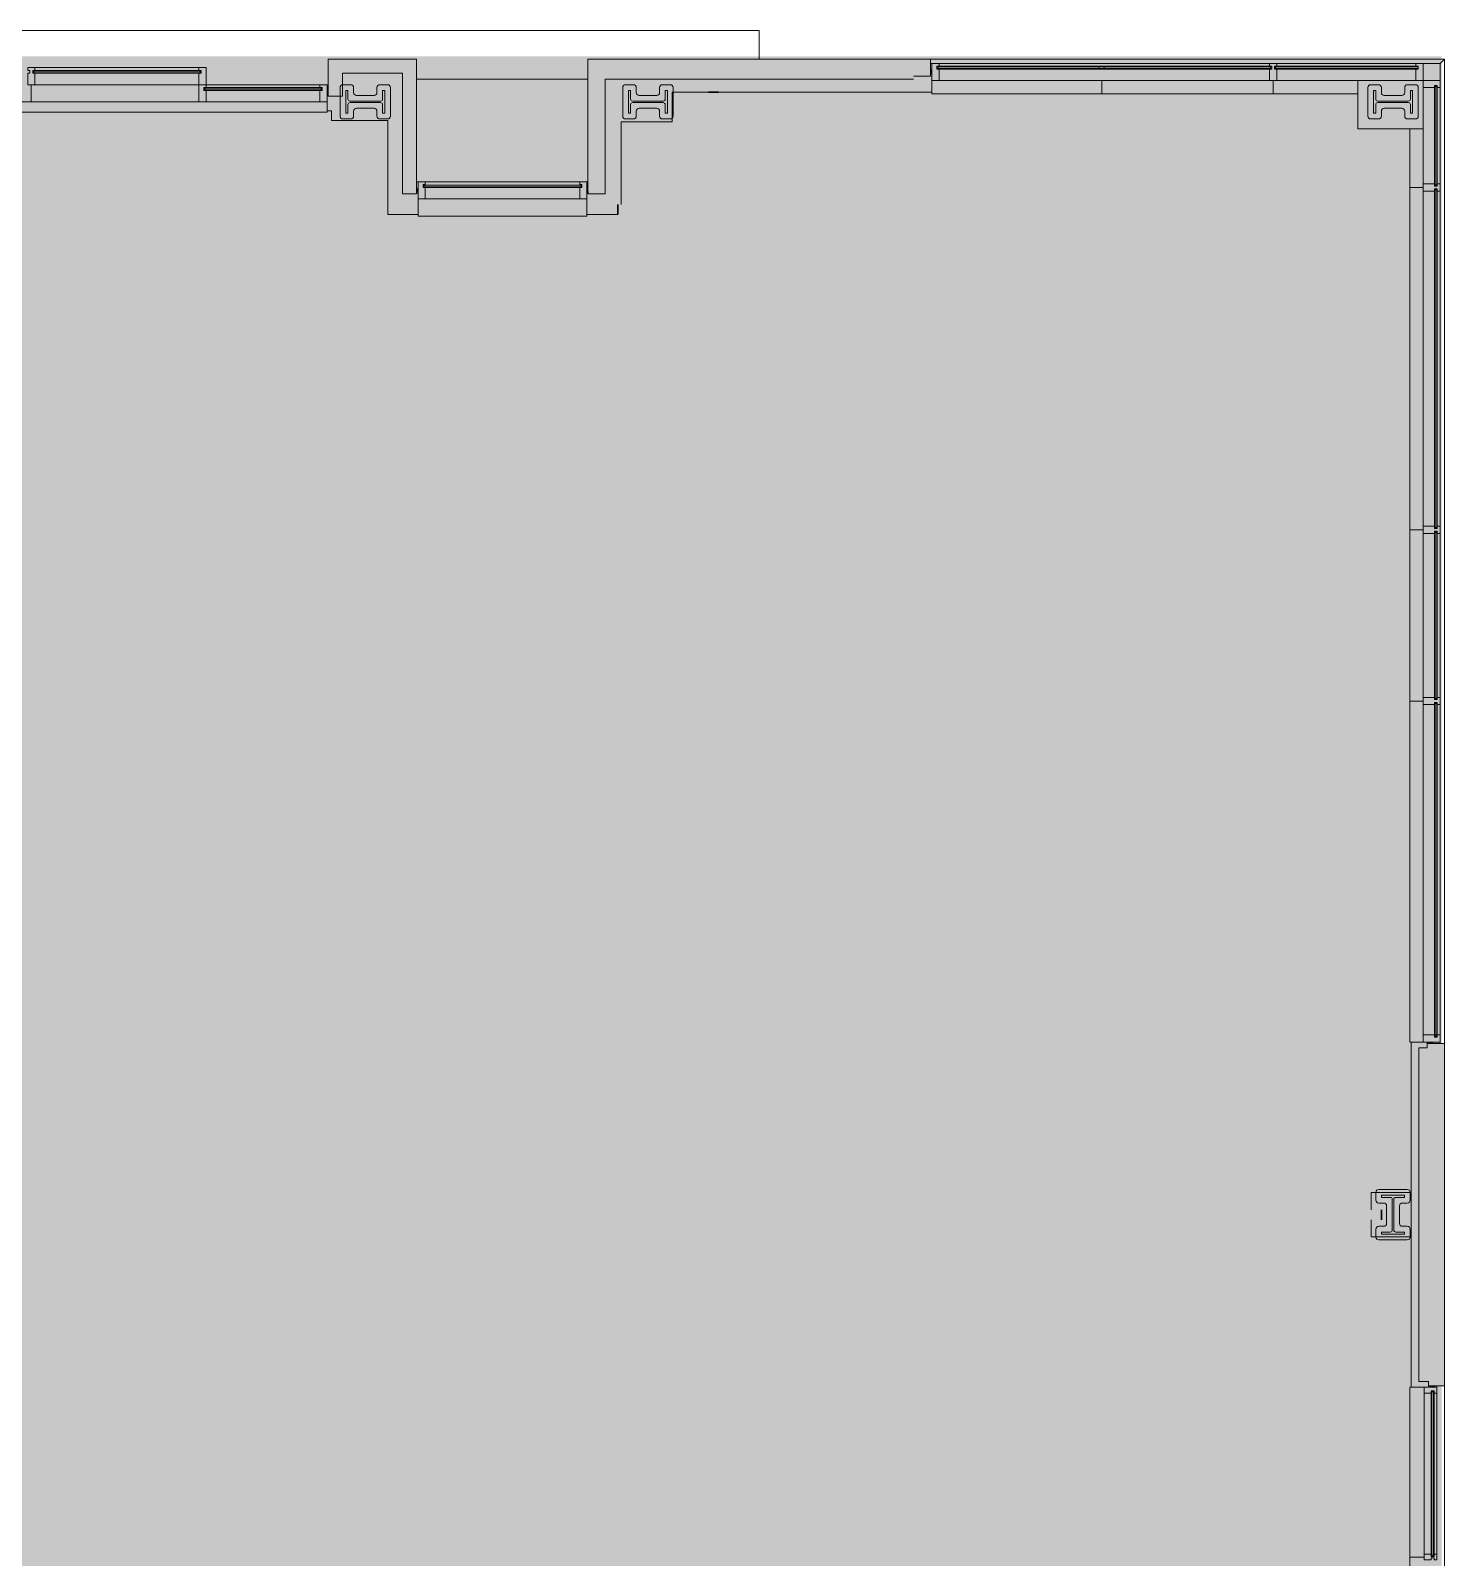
# Model space of a CAD drawing. Header units: inches. Extents: x 1 to 4637, y -664 to 702.
# Drawn here: x 3328 to 3823, y 167 to 702 of the extents above; entities that cross this region are included whole.
import ezdxf

# ---------------------------------------------------------------- set-up
doc = ezdxf.new("R2010")
doc.units = ezdxf.units.IN
doc.header["$MEASUREMENT"] = 0
for name, color, linetype, lineweight in [('A-DETL-GENF', 92, 'Continuous', 9), ('A-WALL', 113, 'Continuous', 50), ('B-BASE', 7, 'Continuous', 9), ('NABCA_dwg', 8, 'Continuous', 9), ('NB-ROD-SEAL', 7, 'Continuous', 9), ('NB-WIND-EXT', 7, 'Continuous', 9), ('NB-WIND-MULL', 7, 'Continuous', 9), ('NB-WIND-SILL', 7, 'Continuous', 9)]:
    doc.layers.add(name, color=color, linetype=linetype, lineweight=lineweight)

# ---------------------------------------------------------------- blocks, each defined once
blk = doc.blocks.new('NABCA_dwg_MA-2900-8th-120718_dwg-2391440-New Construction - Test Fit Plan-2421454-New Construction - Tel_Data_Elec Plan')
at = {"layer": 'B-BASE'}
for points in [[(-5937.71, -2602.6), (-5937.71, -2591.1), (-5938.21, -2591.1), (-5938.21, -2548.1), (-5969.21, -2548.1), (-5969.21, -2557.1), (-5969.59, -2557.1), (-5969.59, -2566.23), (-5968.04, -2566.23), (-5968.04, -2569.6), (-5948.34, -2569.6), (-5948.34, -2602.6), (-5938.21, -2602.6)], [(-5878.59, -2602.6), (-5867.71, -2602.6), (-5867.71, -2599.1), (-5866.59, -2599.1), (-5866.59, -2570.15), (-5848.67, -2570.15), (-5848.67, -2559.73), (-5757.71, -2559.73), (-5757.71, -2549.6), (-5758.21, -2549.6), (-5758.21, -2548.1), (-5878.21, -2548.1), (-5878.21, -2591.1), (-5878.59, -2591.1), (-5878.59, -2599.1)], [(-5589.84, -2572.6), (-5585.71, -2572.6), (-5585.71, -2555.6), (-5608.59, -2555.6), (-5608.59, -2572.6), (-5593.61, -2572.6)], [(-5580.84, -3013.6), (-5580.84, -3013.1), (-5578.21, -3013.1), (-5578.21, -2893.1), (-5579.71, -2893.1), (-5579.71, -2892.6), (-5589.84, -2892.6), (-5589.84, -2945.35), (-5603.84, -2945.35), (-5603.84, -2951.35), (-5600.21, -2951.35), (-5600.21, -2954.85), (-5603.84, -2954.85), (-5603.84, -2960.85), (-5589.84, -2960.85), (-5589.84, -3013.6)]]:
    blk.add_hatch(color=256, dxfattribs=at).paths.add_polyline_path(points, flags=0)
at = {"layer": 'A-WALL', "color": 10, "lineweight": 30}
for p, q in [((-5832.46, -2559.73), (-5835.96, -2559.73)), ((-5867.71, -2599.1), (-5867.71, -2602.6)), ((-5600.21, -2954.85), (-5600.21, -2951.35))]:
    blk.add_line(p, q, dxfattribs=at)
at = {"layer": 'B-BASE'}
for p, q in [((-5755.59, -2551.4), (-5755.59, -2550.8)), ((-5699.09, -2551.4), (-5699.09, -2550.8)), ((-5697.34, -2551.4), (-5697.34, -2550.8)), ((-5639.09, -2551.4), (-5639.09, -2550.8)), ((-5637.34, -2551.4), (-5637.34, -2550.8)), ((-5964.04, -2557.1), (-5961.29, -2557.1)), ((-5951.13, -2557.1), (-5948.38, -2557.1)), ((-5938.21, -2555.1), (-5878.21, -2555.1)), ((-5865.04, -2557.1), (-5862.29, -2557.1)), ((-5852.13, -2557.1), (-5849.38, -2557.1)), ((-5698.21, -2555.6), (-5698.21, -2560.23)), ((-5638.21, -2555.6), (-5638.21, -2560.23)), ((-5604.04, -2557.1), (-5601.29, -2557.1)), ((-5591.13, -2557.1), (-5588.38, -2557.1)), ((-5581.51, -2557.73), (-5580.91, -2557.73)), ((-5579.71, -2555.6), (-5579.71, -2591.85)), ((-5961.54, -2562.85), (-5950.88, -2562.85)), ((-5959.29, -2560.85), (-5953.13, -2560.85)), ((-5952.13, -2558.6), (-5952.13, -2558.1)), ((-5952.13, -2559.85), (-5952.13, -2558.64)), ((-5947.38, -2558.1), (-5947.38, -2568.1)), ((-5866.04, -2568.1), (-5866.04, -2558.1)), ((-5862.54, -2562.85), (-5851.88, -2562.85)), ((-5861.29, -2558.1), (-5861.29, -2559.85)), ((-5860.29, -2560.85), (-5854.13, -2560.85)), ((-5853.13, -2559.85), (-5853.13, -2558.1)), ((-5605.04, -2568.1), (-5605.04, -2558.1)), ((-5601.54, -2562.85), (-5590.88, -2562.85)), ((-5600.29, -2558.1), (-5600.29, -2559.85)), ((-5599.29, -2560.85), (-5593.13, -2560.85)), ((-5592.13, -2559.85), (-5592.13, -2558.1)), ((-5587.38, -2558.1), (-5587.38, -2568.1)), ((-5950.88, -2563.35), (-5961.54, -2563.35)), ((-5960.29, -2566.35), (-5960.29, -2568.1)), ((-5953.13, -2565.35), (-5959.29, -2565.35)), ((-5952.13, -2568.1), (-5952.13, -2566.35)), ((-5851.88, -2563.35), (-5862.54, -2563.35)), ((-5861.29, -2566.35), (-5861.29, -2568.1)), ((-5854.13, -2565.35), (-5860.29, -2565.35)), ((-5853.13, -2568.1), (-5853.13, -2566.35)), ((-5590.88, -2563.35), (-5601.54, -2563.35)), ((-5600.29, -2566.35), (-5600.29, -2568.1)), ((-5593.13, -2565.35), (-5599.29, -2565.35)), ((-5592.13, -2568.1), (-5592.13, -2566.35)), ((-5961.29, -2569.1), (-5964.04, -2569.1)), ((-5948.38, -2569.1), (-5951.13, -2569.1)), ((-5862.29, -2569.1), (-5865.04, -2569.1)), ((-5849.38, -2569.1), (-5852.13, -2569.1)), ((-5601.29, -2569.1), (-5604.04, -2569.1)), ((-5588.38, -2569.1), (-5591.13, -2569.1)), ((-5590.34, -2572.6), (-5590.34, -2892.56)), ((-5935.59, -2592.3), (-5935.59, -2592.9)), ((-5935.21, -2591.1), (-5881.09, -2591.1)), ((-5880.71, -2592.9), (-5880.71, -2592.3)), ((-5585.71, -2593.1), (-5590.34, -2593.1)), ((-5585.71, -2594.35), (-5585.71, -2771.85)), ((-5581.51, -2592.23), (-5580.91, -2592.23)), ((-5581.51, -2593.98), (-5580.91, -2593.98)), ((-5579.71, -2594.35), (-5579.71, -2771.85)), ((-5581.51, -2712.23), (-5580.91, -2712.23)), ((-5585.71, -2713.1), (-5590.34, -2713.1)), ((-5581.51, -2713.98), (-5580.91, -2713.98)), ((-5585.71, -2773.1), (-5590.34, -2773.1)), ((-5581.51, -2772.23), (-5580.91, -2772.23)), ((-5581.51, -2773.98), (-5580.91, -2773.98)), ((-5602.21, -2948.02), (-5602.21, -2945.27)), ((-5601.21, -2944.27), (-5591.21, -2944.27)), ((-5590.21, -2945.27), (-5590.21, -2948.02)), ((-5599.46, -2949.02), (-5601.21, -2949.02)), ((-5598.46, -2956.18), (-5598.46, -2950.02)), ((-5593.96, -2950.02), (-5593.96, -2956.18)), ((-5591.21, -2949.02), (-5592.96, -2949.02)), ((-5602.21, -2960.93), (-5602.21, -2958.18)), ((-5601.21, -2957.18), (-5599.46, -2957.18)), ((-5592.96, -2957.18), (-5591.21, -2957.18)), ((-5590.21, -2958.18), (-5590.21, -2960.93)), ((-5591.21, -2961.93), (-5601.21, -2961.93)), ((-5590.34, -3013.6), (-5589.84, -3013.6)), ((-5582.64, -3014.85), (-5582.64, -3072.85)), ((-5582.04, -3014.85), (-5582.04, -3072.85)), ((-5585.34, -3073.1), (-5590.34, -3073.1)), ((-5585.71, -3073.1), (-5589.84, -3073.1)), ((-5582.04, -3072.48), (-5582.64, -3072.48))]:
    blk.add_line(p, q, dxfattribs=at)
at = {"layer": 'B-BASE', "flags": 128}
for points in [[(-5935.21, -3896.6), (-5935.21, -3904.1), (-8374.21, -3904.1), (-8374.21, -2881.08), (-8378.21, -2881.08), (-8378.21, -2538.1), (-5818.21, -2538.1), (-5818.21, -2548.1)], [(-5969.59, -2561.6), (-5969.59, -2566.23), (-5968.04, -2566.23), (-5968.04, -2569.6), (-5948.38, -2569.6), (-5968.04, -2569.6), (-5968.04, -2566.23), (-5969.59, -2566.23), (-5969.59, -2558.6), (-5969.59, -2557.1), (-5969.21, -2557.1), (-5969.21, -2548.1), (-5938.21, -2548.1), (-5938.21, -2591.1), (-5937.71, -2591.1), (-5937.71, -2593.6), (-5937.71, -2602.6), (-5948.34, -2602.6), (-5948.34, -2593.6), (-5948.34, -2569.6), (-5948.38, -2569.6), (-5948.34, -2569.6), (-5948.34, -2593.6), (-5948.34, -2602.6), (-5937.71, -2602.6), (-5937.71, -2594.6)], [(-5878.59, -2594.6), (-5878.59, -2602.6), (-5867.71, -2602.6), (-5878.59, -2602.6), (-5878.59, -2593.6), (-5878.59, -2591.1), (-5878.21, -2591.1), (-5878.21, -2548.1), (-5758.21, -2548.1), (-5578.21, -2548.1), (-5579.71, -2549.6)], [(-5764.21, -2554.1), (-5758.21, -2554.1), (-5758.21, -2548.1), (-5878.21, -2548.1), (-5878.21, -2593.6), (-5878.21, -2595.35), (-5872.21, -2595.35), (-5872.21, -2593.6), (-5872.21, -2555.1), (-5764.21, -2555.1)], [(-5755.21, -2549.6), (-5757.71, -2549.6), (-5757.71, -2551.88), (-5757.71, -2559.73), (-5832.46, -2559.73), (-5757.71, -2559.73), (-5757.71, -2555.6)], [(-5758.21, -2548.1), (-5758.21, -2549.6), (-5757.71, -2549.6), (-5757.71, -2551.88), (-5757.71, -2555.6), (-5755.21, -2555.6), (-5755.21, -2551.88), (-5755.21, -2551.6), (-5755.96, -2551.6), (-5755.96, -2550.6), (-5755.21, -2550.6), (-5755.21, -2549.6), (-5699.46, -2549.6), (-5639.46, -2549.6)], [(-5636.96, -2555.6), (-5636.96, -2551.88), (-5636.96, -2551.6), (-5637.71, -2551.6), (-5637.71, -2550.6), (-5636.96, -2550.6), (-5636.96, -2549.6), (-5639.46, -2549.6), (-5639.46, -2550.6), (-5638.71, -2550.6), (-5638.71, -2551.6), (-5639.46, -2551.6), (-5639.46, -2551.88), (-5639.46, -2555.6), (-5698.21, -2555.6), (-5755.21, -2555.6)], [(-5585.71, -2549.6), (-5585.71, -2551.88), (-5585.71, -2555.6), (-5581.71, -2555.6), (-5579.71, -2555.6), (-5579.71, -2549.6), (-5585.71, -2549.6), (-5636.96, -2549.6)], [(-5578.21, -2548.1), (-5578.21, -2593.1), (-5578.21, -2893.1), (-5578.21, -2947.92), (-5578.21, -3013.1), (-5583.84, -3013.1), (-5578.21, -3013.1)], [(-5639.46, -2555.6), (-5636.96, -2555.6), (-5585.71, -2555.6), (-5585.71, -2591.85)], [(-5965.04, -2568.1), (-5965.04, -2558.6), (-5965.04, -2558.1)], [(-5962.29, -2564.1), (-5962.29, -2567.1), (-5963.04, -2567.1), (-5963.04, -2559.1), (-5962.29, -2559.1), (-5962.29, -2562.1)], [(-5960.29, -2558.1), (-5960.29, -2558.6), (-5960.29, -2559.85)], [(-5950.13, -2562.1), (-5950.13, -2559.1), (-5949.38, -2559.1), (-5949.38, -2567.1), (-5950.13, -2567.1), (-5950.13, -2564.1)], [(-5863.29, -2564.1), (-5863.29, -2567.1), (-5864.04, -2567.1), (-5864.04, -2559.1), (-5863.29, -2559.1), (-5863.29, -2562.1)], [(-5851.13, -2562.1), (-5851.13, -2559.1), (-5850.38, -2559.1), (-5850.38, -2567.1), (-5851.13, -2567.1), (-5851.13, -2564.1)], [(-5848.38, -2558.1), (-5848.38, -2559.73), (-5848.38, -2568.1)], [(-5757.71, -2559.73), (-5757.71, -2560.23), (-5608.59, -2560.23)], [(-5602.29, -2564.1), (-5602.29, -2567.1), (-5603.04, -2567.1), (-5603.04, -2559.1), (-5602.29, -2559.1), (-5602.29, -2562.1)], [(-5590.13, -2562.1), (-5590.13, -2559.1), (-5589.38, -2559.1), (-5589.38, -2567.1), (-5590.13, -2567.1), (-5590.13, -2564.1)], [(-5935.21, -2597.1), (-5881.09, -2597.1), (-5881.09, -2593.6), (-5881.09, -2593.1), (-5880.34, -2593.1), (-5880.34, -2592.1), (-5881.09, -2592.1), (-5881.09, -2591.1), (-5878.59, -2591.1), (-5878.59, -2593.6), (-5878.59, -2597.1), (-5881.09, -2597.1)], [(-5878.59, -2602.6), (-5878.59, -2603.1), (-5937.71, -2603.1), (-5937.71, -2602.6)], [(-5583.84, -3013.6), (-5583.84, -3011.6), (-5587.21, -3011.6), (-5587.21, -2947.92), (-5587.21, -2894.6), (-5584.21, -2894.6), (-5584.21, -2893.1), (-5581.71, -2893.1), (-5578.21, -2893.1), (-5578.21, -2947.92), (-5578.21, -3013.1), (-5578.21, -2893.1), (-5579.71, -2893.1), (-5579.71, -2892.6), (-5581.71, -2892.6), (-5585.71, -2892.6), (-5585.71, -2890.1), (-5585.71, -2774.35), (-5585.71, -2801.85)], [(-5579.71, -2801.85), (-5579.71, -2774.35), (-5579.71, -2890.1), (-5579.71, -2892.6), (-5581.71, -2892.6), (-5585.71, -2892.6), (-5585.71, -2890.1), (-5581.71, -2890.1), (-5581.71, -2890.85), (-5580.71, -2890.85), (-5580.71, -2890.1), (-5579.71, -2890.1), (-5580.71, -2890.1)], [(-5589.84, -2892.6), (-5590.3, -2892.6), (-5589.84, -2892.6), (-5589.84, -2945.35), (-5603.84, -2945.35), (-5603.84, -2951.35), (-5603.84, -2945.35), (-5589.84, -2945.35), (-5589.84, -2892.6), (-5589.84, -2947.92), (-5589.84, -3013.6), (-5585.34, -3013.6), (-5589.84, -3013.6), (-5589.84, -2960.85), (-5603.84, -2960.85), (-5603.84, -2954.85), (-5603.84, -2960.85), (-5589.84, -2960.85), (-5589.84, -3013.6), (-5582.84, -3013.6), (-5580.84, -3013.6), (-5580.84, -3013.1), (-5578.21, -3013.1), (-5578.21, -3673.1)], [(-5579.71, -2890.1), (-5579.71, -2892.6), (-5581.71, -2892.6), (-5589.83, -2892.6), (-5585.71, -2892.6), (-5589.83, -2892.6)], [(-5583.84, -3013.1), (-5583.84, -3011.6), (-5587.21, -3011.6), (-5587.21, -2947.92), (-5587.21, -2894.6), (-5584.21, -2894.6), (-5584.21, -2893.1)], [(-5580.71, -2890.09), (-5581.71, -2890.09), (-5585.71, -2890.09), (-5585.71, -2892.59)], [(-5584.21, -2892.6), (-5584.21, -2893.1), (-5581.71, -2893.1), (-5578.21, -2893.1)], [(-5585.34, -3313.1), (-5590.34, -3313.1), (-5590.34, -3013.61)], [(-5585.34, -3072.1), (-5585.34, -3015.6), (-5585.34, -3013.6), (-5582.84, -3013.6), (-5580.84, -3013.6), (-5580.84, -3015.6), (-5580.84, -3072.1)], [(-5585.34, -3015.6), (-5582.86, -3015.6), (-5585.34, -3015.6), (-5585.34, -3013.6), (-5582.84, -3013.6), (-5580.84, -3013.6), (-5580.84, -3015.6), (-5581.84, -3015.6), (-5581.84, -3014.85), (-5582.84, -3014.85), (-5582.84, -3015.6)], [(-5581.84, -3072.85), (-5581.84, -3072.1), (-5580.84, -3072.1), (-5580.84, -3074.1), (-5581.84, -3074.1), (-5581.84, -3073.35), (-5582.84, -3073.35), (-5582.84, -3074.1), (-5585.34, -3074.1), (-5585.34, -3072.1), (-5582.84, -3072.1), (-5582.84, -3072.85), (-5582.84, -3015.6), (-5582.84, -3014.85), (-5581.84, -3014.85), (-5581.84, -3015.6)], [(-5580.84, -3015.6), (-5581.84, -3015.6), (-5581.84, -3072.85), (-5582.84, -3072.85)]]:
    blk.add_lwpolyline(points, dxfattribs=at)
for points in [[(-5969.21, -2558.6), (-5969.21, -2561.1), (-5964.21, -2561.1), (-5964.21, -2558.6), (-5964.21, -2553.1), (-5943.21, -2553.1), (-5943.21, -2593.6), (-5943.21, -2595.35), (-5938.21, -2595.35), (-5938.21, -2593.6), (-5938.21, -2548.1), (-5969.21, -2548.1)], [(-5588.21, -2550.6), (-5587.46, -2550.6), (-5587.46, -2551.6), (-5588.21, -2551.6), (-5588.21, -2551.88), (-5588.21, -2555.6), (-5585.71, -2555.6), (-5585.71, -2551.88), (-5585.71, -2549.6), (-5588.21, -2549.6)], [(-5585.71, -2572.6), (-5608.59, -2572.6), (-5608.59, -2555.6), (-5585.71, -2555.6), (-5608.59, -2555.6), (-5608.59, -2572.6), (-5585.71, -2572.6), (-5585.71, -2555.6)], [(-5580.71, -2558.1), (-5580.71, -2557.35), (-5581.71, -2557.35), (-5581.71, -2558.1), (-5585.71, -2558.1), (-5585.71, -2555.6), (-5581.71, -2555.6), (-5579.71, -2555.6), (-5579.71, -2558.1)], [(-5866.59, -2599.1), (-5866.59, -2570.15), (-5848.67, -2570.15), (-5848.67, -2559.73), (-5835.96, -2559.73), (-5848.67, -2559.73), (-5848.67, -2570.15), (-5866.59, -2570.15)], [(-5935.21, -2593.6), (-5935.21, -2597.1), (-5937.71, -2597.1), (-5937.71, -2593.6), (-5937.71, -2591.1), (-5935.21, -2591.1), (-5935.21, -2592.1), (-5935.96, -2592.1), (-5935.96, -2593.1), (-5935.21, -2593.1)], [(-5581.71, -2592.6), (-5581.71, -2591.85), (-5585.71, -2591.85), (-5585.71, -2594.35), (-5581.71, -2594.35), (-5581.71, -2593.6), (-5580.71, -2593.6), (-5580.71, -2594.35), (-5579.71, -2594.35), (-5579.71, -2591.85), (-5580.71, -2591.85), (-5580.71, -2592.6)], [(-5581.71, -2713.6), (-5581.71, -2714.35), (-5585.71, -2714.35), (-5585.71, -2711.85), (-5581.71, -2711.85), (-5581.71, -2712.6), (-5580.71, -2712.6), (-5580.71, -2711.85), (-5579.71, -2711.85), (-5579.71, -2714.35), (-5580.71, -2714.35), (-5580.71, -2713.6)], [(-5581.71, -2772.6), (-5581.71, -2771.85), (-5585.71, -2771.85), (-5585.71, -2774.35), (-5581.71, -2774.35), (-5581.71, -2773.6), (-5580.71, -2773.6), (-5580.71, -2774.35), (-5579.71, -2774.35), (-5579.71, -2771.85), (-5580.71, -2771.85), (-5580.71, -2772.6)], [(-5580.91, -2890.48), (-5581.51, -2890.48)], [(-5595.21, -2947.02), (-5592.21, -2947.02), (-5592.21, -2946.27), (-5600.21, -2946.27), (-5592.21, -2946.27), (-5592.21, -2947.02)], [(-5600.21, -2946.27), (-5600.21, -2947.02), (-5597.21, -2947.02), (-5600.21, -2947.02)], [(-5596.46, -2947.77), (-5596.46, -2958.43)], [(-5595.96, -2958.43), (-5595.96, -2947.77)], [(-5597.21, -2959.18), (-5600.21, -2959.18), (-5600.21, -2959.93), (-5592.21, -2959.93), (-5592.21, -2959.18), (-5595.21, -2959.18), (-5592.21, -2959.18), (-5592.21, -2959.93), (-5600.21, -2959.93), (-5600.21, -2959.18)], [(-5582.64, -3015.23), (-5582.04, -3015.23)]]:
    blk.add_lwpolyline(points, close=True, dxfattribs=at)
at = {"layer": 'B-BASE'}
for centre, radius, start, end in [((-5757.98, -2551.56), 0.419, 236.6478, 309.9782), ((-5757.98, -2551.69), 0.419, 236.6478, 309.9782), ((-5757.98, -2551.86), 0.419, 236.6478, 309.9782), ((-5757.98, -2552.05), 0.419, 236.6478, 309.9782), ((-5964.04, -2558.1), 1, 90, 180), ((-5961.29, -2558.1), 1, 0, 90), ((-5951.13, -2558.1), 1, 90, 180), ((-5948.38, -2558.1), 1, 0, 90), ((-5865.04, -2558.1), 1, 90, 180), ((-5862.29, -2558.1), 1, 0, 90), ((-5852.13, -2558.1), 1, 90, 180), ((-5849.38, -2558.1), 1, 0, 90), ((-5757.98, -2552.28), 0.419, 236.6478, 309.9782), ((-5604.04, -2558.1), 1, 90, 180), ((-5601.29, -2558.1), 1, 0, 90), ((-5591.13, -2558.1), 1, 90, 180), ((-5588.38, -2558.1), 1, 0, 90), ((-5961.54, -2562.1), 0.75, 180, 270), ((-5959.29, -2559.85), 1, 180, 270), ((-5953.13, -2559.85), 1, 270, 0), ((-5950.88, -2562.1), 0.75, 270, 0), ((-5862.54, -2562.1), 0.75, 180, 270), ((-5860.29, -2559.85), 1, 180, 270), ((-5854.13, -2559.85), 1, 270, 0), ((-5851.88, -2562.1), 0.75, 270, 0), ((-5601.54, -2562.1), 0.75, 180, 270), ((-5599.29, -2559.85), 1, 180, 270), ((-5593.13, -2559.85), 1, 270, 0), ((-5590.88, -2562.1), 0.75, 270, 0), ((-5964.04, -2568.1), 1, 180, 270), ((-5961.54, -2564.1), 0.75, 90, 180), ((-5961.29, -2568.1), 1, 270, 0), ((-5959.29, -2566.35), 1, 90, 180), ((-5953.13, -2566.35), 1, 0, 90), ((-5951.13, -2568.1), 1, 180, 270), ((-5950.88, -2564.1), 0.75, 0, 90), ((-5948.38, -2568.1), 1, 270, 0), ((-5865.04, -2568.1), 1, 180, 270), ((-5862.54, -2564.1), 0.75, 90, 180), ((-5862.29, -2568.1), 1, 270, 0), ((-5860.29, -2566.35), 1, 90, 180), ((-5854.13, -2566.35), 1, 0, 90), ((-5852.13, -2568.1), 1, 180, 270), ((-5851.88, -2564.1), 0.75, 0, 90), ((-5849.38, -2568.1), 1, 315, 0), ((-5604.04, -2568.1), 1, 180, 270), ((-5601.54, -2564.1), 0.75, 90, 180), ((-5601.29, -2568.1), 1, 270, 0), ((-5599.29, -2566.35), 1, 90, 180), ((-5593.13, -2566.35), 1, 0, 90), ((-5591.13, -2568.1), 1, 180, 270), ((-5590.88, -2564.1), 0.75, 0, 90), ((-5588.38, -2568.1), 1, 270, 0), ((-5849.38, -2568.1), 1, 270, 315), ((-5937.98, -2593.14), 0.419, 236.6478, 309.9782), ((-5937.98, -2593.27), 0.419, 236.6478, 307.4137), ((-5937.98, -2593.44), 0.419, 236.6478, 309.9782), ((-5937.98, -2593.63), 0.419, 236.6478, 309.9782), ((-5937.98, -2593.86), 0.419, 236.6478, 309.9782), ((-5878.39, -2593.3), 0.255, 217.9697, 313.2032), ((-5878.39, -2593.61), 0.255, 217.9697, 313.2032), ((-5878.39, -2593.8), 0.255, 217.9697, 313.2032), ((-5878.39, -2594.03), 0.255, 217.9697, 313.2032), ((-5878.39, -2593.44), 0.255, 221.3039, 313.2032), ((-5582.52, -2892.87), 0.419, 140.0218, 213.3522), ((-5582.29, -2892.87), 0.419, 140.0218, 213.3522), ((-5582.1, -2892.87), 0.419, 140.0218, 213.3522), ((-5581.93, -2892.87), 0.419, 140.0218, 213.3522), ((-5581.79, -2892.87), 0.419, 140.0218, 213.3522), ((-5601.21, -2945.27), 1, 90, 180), ((-5601.21, -2948.02), 1, 180, 270), ((-5597.21, -2947.77), 0.75, 0, 90), ((-5597.21, -2947.77), 0.75, 0, 90), ((-5595.21, -2947.77), 0.75, 90, 180), ((-5595.21, -2947.77), 0.75, 90, 180), ((-5591.21, -2945.27), 1, 0, 90), ((-5591.21, -2948.02), 1, 270, 0), ((-5599.46, -2950.02), 1, 0, 90), ((-5592.96, -2950.02), 1, 90, 180), ((-5601.21, -2958.18), 1, 90, 180), ((-5599.46, -2956.18), 1, 270, 0), ((-5597.21, -2958.43), 0.75, 270, 0), ((-5597.21, -2958.43), 0.75, 270, 0), ((-5595.21, -2958.43), 0.75, 180, 270), ((-5595.21, -2958.43), 0.75, 180, 270), ((-5592.96, -2956.18), 1, 180, 270), ((-5591.21, -2958.18), 1, 0, 90), ((-5601.21, -2960.93), 1, 180, 270), ((-5591.21, -2960.93), 1, 270, 0), ((-5582.02, -3013.33), 0.419, 146.6478, 219.9782), ((-5581.79, -3013.33), 0.419, 146.6478, 219.9782), ((-5581.6, -3013.33), 0.419, 146.6478, 219.9782), ((-5581.43, -3013.33), 0.419, 146.6478, 219.9782), ((-5581.29, -3013.33), 0.419, 146.6478, 219.9782)]:
    blk.add_arc(centre, radius, start, end, dxfattribs=at)
for centre, major_axis in [((-5757.97, -2553.11), (0, 0.333)), ((-5937.97, -2594.7), (0, 0.333)), ((-5878.33, -2594.7), (0, 0.333)), ((-5583.35, -2892.86), (0.333, 0)), ((-5582.85, -3013.35), (0.333, 0))]:
    blk.add_ellipse(centre, major_axis=major_axis, ratio=0.724983, dxfattribs=at)
at = {"layer": 'NB-ROD-SEAL'}
for centre in [(-5969.32, -2556.78), (-5969.32, -2556.92), (-5969.32, -2557.08), (-5969.32, -2557.28), (-5969.32, -2557.5)]:
    blk.add_arc(centre, 0.419, 230.0218, 303.3522, dxfattribs=at)
blk.add_ellipse((-5969.33, -2558.21), major_axis=(0, 0.333), ratio=0.724983, dxfattribs=at)
at = {"layer": 'NB-WIND-EXT'}
for p, q in [((-6072.71, -2552.1), (-6014.46, -2552.1)), ((-6072.71, -2552.3), (-6013.71, -2552.3)), ((-6072.34, -2552.9), (-6072.34, -2552.3)), ((-6014.09, -2552.9), (-6014.09, -2552.3)), ((-5587.46, -2550.8), (-5637.71, -2550.8)), ((-5587.46, -2551.4), (-5637.71, -2551.4)), ((-5588.21, -2550.6), (-5636.96, -2550.6)), ((-5588.21, -2551.6), (-5636.96, -2551.6)), ((-6072.71, -2552.9), (-6013.71, -2552.9)), ((-6072.71, -2553.1), (-6014.46, -2553.1)), ((-5581.51, -2557.35), (-5581.51, -2592.6)), ((-5580.91, -2557.35), (-5580.91, -2592.6)), ((-6012.71, -2558.3), (-5971.34, -2558.3)), ((-6012.71, -2558.9), (-5971.34, -2558.9)), ((-6011.96, -2558.1), (-5971.34, -2558.1)), ((-6011.96, -2559.1), (-5971.34, -2559.1)), ((-5581.71, -2558.1), (-5581.71, -2592.6)), ((-5580.71, -2558.1), (-5580.71, -2591.85)), ((-5935.96, -2592.3), (-5880.34, -2592.3)), ((-5935.96, -2592.9), (-5880.34, -2592.9)), ((-5935.21, -2593.1), (-5881.09, -2593.1)), ((-5921.46, -2593.1), (-5880.34, -2593.1)), ((-5581.71, -2594.35), (-5581.71, -2712.6)), ((-5581.51, -2593.6), (-5581.51, -2712.6)), ((-5580.91, -2593.6), (-5580.91, -2712.6)), ((-5580.71, -2594.35), (-5580.71, -2712.6)), ((-5581.71, -2713.6), (-5581.71, -2772.6)), ((-5581.51, -2713.6), (-5581.51, -2772.6)), ((-5580.91, -2713.6), (-5580.91, -2772.6)), ((-5580.71, -2713.6), (-5580.71, -2771.85)), ((-5581.71, -2802.6), (-5581.71, -2773.6))]:
    blk.add_line(p, q, dxfattribs=at)
at = {"layer": 'NB-WIND-EXT', "flags": 128}
for points in [[(-5755.96, -2550.8), (-5698.71, -2550.8), (-5638.71, -2550.8)], [(-5755.96, -2551.4), (-5697.71, -2551.4), (-5638.71, -2551.4)], [(-5755.21, -2550.6), (-5699.46, -2550.6), (-5639.46, -2550.6)], [(-5755.21, -2551.6), (-5699.46, -2551.6), (-5639.46, -2551.6)], [(-6012.34, -2558.9), (-6012.34, -2558.6), (-6012.34, -2558.3)], [(-5971.71, -2558.3), (-5971.71, -2558.6), (-5971.71, -2558.9)], [(-5585.71, -2890.1), (-5581.71, -2890.1), (-5581.71, -2774.35)], [(-5580.71, -2802.6), (-5580.71, -2774.35), (-5580.71, -2890.1), (-5580.71, -2890.85), (-5581.71, -2890.85), (-5581.71, -2890.1)], [(-5581.51, -2802.6), (-5581.51, -2773.6), (-5581.51, -2890.85)], [(-5580.91, -2802.6), (-5580.91, -2773.6), (-5580.91, -2890.85)]]:
    blk.add_lwpolyline(points, dxfattribs=at)
at = {"layer": 'NB-WIND-MULL', "flags": 128}
for points in [[(-6073.71, -2553.1), (-6073.71, -2552.1), (-6074.46, -2552.1), (-6074.46, -2551.1), (-6071.96, -2551.1), (-6071.96, -2552.1), (-6072.71, -2552.1), (-6072.71, -2553.1), (-6071.96, -2553.1), (-6071.96, -2557.1), (-6074.46, -2557.1), (-6074.46, -2553.1)], [(-6014.46, -2551.1), (-6014.46, -2552.1), (-6013.71, -2552.1), (-6013.71, -2553.1), (-6014.46, -2553.1), (-6014.46, -2557.1), (-6011.96, -2557.1), (-6011.96, -2551.1)], [(-6011.96, -2557.1), (-6011.96, -2558.1), (-6012.71, -2558.1), (-6012.71, -2558.6), (-6012.71, -2559.1), (-6011.96, -2559.1), (-6011.96, -2563.1), (-6014.46, -2563.1), (-6014.46, -2558.6), (-6014.46, -2557.1)], [(-5972.09, -2557.1), (-5972.09, -2558.1), (-5971.34, -2558.1), (-5971.34, -2558.6), (-5971.34, -2559.1), (-5972.09, -2559.1), (-5972.09, -2563.1), (-5969.59, -2563.1), (-5969.59, -2558.6), (-5969.59, -2557.1)]]:
    blk.add_lwpolyline(points, close=True, dxfattribs=at)
at = {"layer": 'NB-WIND-SILL'}
for p, q in [((-6071.97, -2551.1), (-6014.46, -2551.1)), ((-6071.97, -2557.1), (-6014.46, -2557.1)), ((-6011.96, -2557.1), (-5972.09, -2557.1)), ((-6234.34, -2563.1), (-5972.09, -2563.1))]:
    blk.add_line(p, q, dxfattribs=at)
at = {"layer": 'NB-WIND-SILL', "flags": 128}
for points in [[(-6073.21, -2557.1), (-6073.21, -2558.6), (-6073.21, -2563.1)], [(-5969.59, -2566.23), (-5969.59, -2566.73), (-6236.84, -2566.73), (-6236.84, -2566.23)]]:
    blk.add_lwpolyline(points, dxfattribs=at)
blk = doc.blocks.new('NABCA_dwg-2391440-New Construction - Tel_Data_Elec Plan')
blk.add_blockref('NABCA_dwg_MA-2900-8th-120718_dwg-2391440-New Construction - Test Fit Plan-2421454-New Construction - Tel_Data_Elec Plan', (10102.48, 3240.5))

msp = doc.modelspace()

# ---------------------------------------------------------------- hatches: boundary and pattern name
at = {"layer": 'A-DETL-GENF'}
h = msp.add_hatch(color=9, dxfattribs=at)
h.paths.add_polyline_path([(3454.41, -656.64), (3526.04, -656.64), (3526.04, -625.6), (3525.54, -625.6), (3525.54, -614.1), (3537.66, -614.1), (3537.66, -630.43), (3554.37, -630.43), (3554.37, -645.98), (3643.41, -645.98), (3643.41, -656.1), (3643.04, -656.1), (3643.04, -656.64), (3822.04, -656.64), (3822.04, 227.4), (3820.41, 227.4), (3820.41, 226.9), (3811.41, 226.9), (3811.41, 279.65), (3797.41, 279.65), (3797.41, 285.65), (3801.04, 285.65), (3801.04, 289.15), (3797.41, 289.15), (3797.41, 295.15), (3811.41, 295.15), (3811.41, 347.9), (3821.54, 347.9), (3821.54, 347.4), (3822.04, 347.4), (3822.04, 693.36), (2249.79, 693.36), (2249.79, 690.9), (2264.04, 690.9), (2264.04, 683.42), (2264.33, 682.82), (2264.33, 674.27), (2259.87, 674.27), (2259.87, 670.9), (2249.79, 670.9), (2249.79, 215.4), (3258.78, 215.4), (3258.78, 129.86), (3257.03, 129.86), (3257.03, 128.36), (3258.78, 128.36), (3258.78, 43.36), (3257.58, 43.36), (3257.58, 35.36), (3258.78, 35.36), (3258.78, -118.6), (3066.67, -118.64), (3066.67, -176.64), (3330.04, -176.64), (3330.04, -656.64), (3436.21, -656.64)], flags=0)
h.paths.add_polyline_path([(3454.41, -656.1), (3432.04, -656.1), (3432.04, -648.6), (3431.66, -648.6), (3431.66, -639.48), (3436.21, -639.48), (3436.21, -633.43), (3454.41, -633.43), (3454.41, -614.01), (3466.41, -614.01), (3466.41, -625.6), (3466.04, -625.6), (3466.04, -656.1)], flags=0)
h.paths.add_polyline_path([(3815.54, -650.1), (3795.66, -650.1), (3795.66, -630.1), (3815.54, -630.1), (3815.54, -645.98)], flags=0)
h.paths.add_polyline_path([(1691, -118.6), (1703.04, -118.6), (1703, -114.04), (1761.08, -114.04), (1761.04, 124.4), (1661.04, 124.4), (1661.04, -114.04), (1667, -114.04), (1667.04, -118.6)], flags=0)
h.paths.add_polyline_path([(1585.63, -118.6), (1585.75, -118.6), (1585.75, -118.54), (1585.63, -118.54), (1585.63, -114.04), (1585.75, -114.04), (1585.75, -113.98), (1639.38, -113.98), (1639.38, 53.4), (1543.38, 53.4), (1543.38, -113.98), (1549.75, -113.98), (1549.75, -118.6)], flags=0)
h.paths.add_polyline_path([(2193.4, -118.6), (2206.05, -118.6), (2206.05, -100.6), (2158.05, -100.6), (2158.05, -118.6), (2173.79, -118.6)], flags=0)
h.paths.add_polyline_path([(2066.68, -118.6), (2066.68, -113.98), (2085.43, -113.98), (2085.43, -87.91), (2090.68, -87.91), (2090.68, -109.98), (2153.43, -109.98), (2153.43, -81.98), (2193.4, -81.98), (2193.4, 50.75), (2167.4, 50.75), (2167.4, 56), (2193.4, 56), (2193.4, 148.77), (2024.68, 148.77), (2024.68, -27.98), (2090.68, -27.98), (2090.68, -51.89), (2085.43, -51.89), (2085.43, -33.23), (2024.68, -33.23), (2024.68, -113.98), (2030.68, -113.98), (2030.68, -118.6)], flags=0)
h.paths.add_polyline_path([(1801.77, -118.6), (1849.77, -118.6), (1849.77, -115.95), (1843.77, -115.95), (1843.77, -111.33), (1849.77, -111.33), (1849.77, -102.2), (1843.75, -102.2), (1843.75, -97.58), (1861.77, -97.58), (1861.77, -87.48), (2004.43, -87.48), (2004.43, 97.9), (1961.43, 97.9), (1961.43, 109.27), (1801.77, 109.27), (1801.77, -97.58), (1807.75, -97.58), (1807.75, -102.2), (1801.77, -102.2), (1801.77, -111.33), (1807.82, -111.33), (1807.82, -111.39), (1807.88, -111.39), (1807.88, -115.89), (1807.72, -115.89), (1807.72, -115.95), (1798.52, -115.95), (1798.52, -118.6), (1801.37, -118.6)], flags=0)
h.paths.add_polyline_path([(1785.9, -118.6), (1785.9, -110.35), (1769.16, -110.35), (1769.16, -118.6), (1774.27, -118.6)], flags=0)
h.paths.add_polyline_path([(2984.77, -118.6), (2987.1, -118.6), (2985.94, -117.29), (2984.52, -118.6)], flags=0)
h.paths.add_polyline_path([(3254.16, -113.98), (3254.16, 34.04), (3248.16, 34.04), (3248.16, 38.66), (3254.16, 38.66), (3254.16, 148.77), (3248.16, 148.77), (3248.16, 153.4), (3212.16, 153.4), (3212.16, 148.77), (3158.16, 148.77), (3158.16, 38.66), (3212.16, 38.66), (3212.16, 34.1), (3158.16, 34.04), (3158.16, -113.98), (3167.57, -113.98)], flags=0)
h.paths.add_polyline_path([(2639.25, -113.98), (2796.51, -113.98), (2796.51, 36.77), (2730.51, 36.77), (2730.51, 71.94), (2735.76, 72.02), (2735.76, 70.39), (2735.83, 70.39), (2735.83, 42.02), (2796.51, 42.02), (2796.51, 148.77), (2790.51, 148.77), (2790.51, 153.4), (2753.17, 153.4), (2753.17, 149.9), (2754.51, 149.9), (2754.51, 148.77), (2735.76, 148.77), (2735.76, 144.14), (2735.83, 144.14), (2735.83, 106.39), (2731.33, 106.39), (2731.33, 108.02), (2730.6, 108.02), (2730.51, 144.77), (2661.75, 144.77), (2661.75, 118.77), (2603.75, 118.77), (2603.75, -7.98), (2669.75, -7.98), (2669.75, -13.23), (2603.75, -13.23), (2603.75, -113.98)], flags=0)
h.paths.add_polyline_path([(3421.71, -113.6), (3418.08, -113.6), (3418.08, -77.9), (3451.53, -77.9), (3451.53, -113.6), (3446.53, -113.6)], flags=0)
h.paths.add_polyline_path([(3810.4, -110.35), (3797.41, -110.35), (3797.41, -94.85), (3810.4, -94.85)], flags=0)
h.paths.add_polyline_path([(1871, -105.1), (1935.94, -105.1), (1935.94, -93.1), (1865.9, -93.1), (1865.9, -105.1)], flags=0)
h.paths.add_polyline_path([(1979.57, -105.1), (2004.43, -105.1), (2004.43, -93.1), (1960.08, -93.1), (1960.08, -105.1)], flags=0)
h.paths.add_polyline_path([(2245.1, -99.6), (2328.42, -99.6), (2328.42, -57.6), (2333.42, -57.6), (2333.42, -15.6), (2328.42, -15.6), (2328.42, 15.4), (2228.05, 15.4), (2228.05, -99.6), (2241.6, -99.6)], flags=0)
h.paths.add_polyline_path([(2554.75, -96.6), (2568.05, -96.6), (2568.05, 15.4), (2467.67, 15.4), (2467.67, -15.6), (2462.67, -15.6), (2462.67, -57.6), (2467.67, -57.6), (2467.67, -96.6), (2551.25, -96.6)], flags=0)
h.paths.add_polyline_path([(1785.9, -94.08), (1798.27, -94.08), (1798.27, -16.69), (1774.27, -16.69), (1774.27, -94.08)], flags=0)
h.paths.add_polyline_path([(2995.42, -90.6), (3019.42, -90.6), (3019.42, -24.6), (2995.42, -24.6), (2995.42, -89.6)], flags=0)
h.paths.add_polyline_path([(2836.12, -90.6), (2837.29, -90.6), (2837.29, -36.6), (2820.26, -36.6), (2820.26, -90.6)], flags=0)
h.paths.add_polyline_path([(3048.77, -89.6), (3134.92, -89.6), (3134.92, 148.9), (3070.42, 148.9), (3070.42, 153.4), (3039.21, 153.4), (3038.92, 148.9), (3034.92, 148.9), (3034.92, -89.6), (3042.58, -89.6)], flags=0)
h.paths.add_polyline_path([(2840.79, -74.48), (2991.92, -74.48), (2991.92, 131.37), (2985.96, 131.37), (2985.96, 131.5), (2985.89, 131.5), (2985.89, 136), (2991.96, 136), (2991.96, 146.12), (2985.94, 146.12), (2985.96, 150.75), (2991.96, 150.75), (2991.96, 153.4), (2943.96, 153.4), (2943.96, 150.75), (2949.94, 150.75), (2949.92, 146.12), (2943.96, 146.12), (2943.96, 136), (2949.96, 136), (2949.96, 131.37), (2931.96, 131.37), (2931.96, 122.27), (2816.76, 122.27), (2816.76, -32.27), (2840.79, -32.27), (2840.79, -36.6)], flags=0)
h.paths.add_polyline_path([(3025.92, -21.1), (3025.92, 46.34), (2996.84, 46.34), (2996.84, -21.1), (3019.42, -21.1)], flags=0)
h.paths.add_polyline_path([(1770.51, -13.19), (1796.93, -13.19), (1796.93, 55.93), (1769.16, 55.93), (1769.16, -13.19)], flags=0)
h.paths.add_polyline_path([(2241.6, 19.4), (2328.42, 19.4), (2328.42, 50.4), (2333.42, 50.4), (2333.42, 92.4), (2328.42, 92.4), (2328.42, 131.4), (2228.05, 131.4), (2228.05, 19.4)], flags=0)
h.paths.add_polyline_path([(2568.05, 19.4), (2568.05, 131.4), (2467.67, 131.4), (2467.67, 92.4), (2462.67, 92.4), (2462.67, 50.4), (2467.67, 50.4), (2467.67, 19.4)], flags=0)
h.paths.add_polyline_path([(2996.84, 49.84), (3019.42, 49.84), (3019.42, 127.87), (2995.42, 127.87), (2995.42, 49.84)], flags=0)
h.paths.add_polyline_path([(1772.04, 59.43), (1798.27, 59.43), (1798.27, 125.36), (1772.04, 125.36), (1772.04, 76.03)], flags=0)
h.paths.add_polyline_path([(1964.93, 101.4), (2000.93, 101.4), (2000.93, 125.4), (1964.93, 125.4), (1964.93, 102.61)], flags=0)
h.paths.add_polyline_path([(3421.58, 114.85), (3418.08, 114.85), (3418.08, 149.23), (3451.53, 149.23), (3451.53, 114.85), (3421.71, 114.85)], flags=0)
h.paths.add_polyline_path([(1867.56, 114.9), (1938.23, 114.9), (1938.23, 126.9), (1801.77, 126.9), (1801.77, 114.9), (1864.06, 114.9)], flags=0)
h.paths.add_polyline_path([(2816.76, 127.9), (2838.31, 127.9), (2838.31, 139.9), (2806.48, 139.9), (2806.48, 127.9), (2811.17, 127.9)], flags=0)
h.paths.add_polyline_path([(2911.67, 127.9), (2927.84, 127.9), (2927.84, 139.9), (2857.8, 139.9), (2857.8, 127.9)], flags=0)
h.paths.add_polyline_path([(2656.88, 134.4), (2657.13, 153.4), (2609.13, 153.4), (2609.13, 134.4)], flags=0)
h.paths.add_polyline_path([(3007.79, 145.15), (3025.92, 145.15), (3025.92, 153.4), (3007.79, 153.4), (3007.79, 146.12)], flags=0)
h.paths.add_polyline_path([(2792.17, 149.9), (2792.17, 153.4), (2790.67, 153.4), (2790.67, 149.9)], flags=0)
h.paths.add_polyline_path([(3533.54, 637.9), (3522.66, 637.9), (3522.66, 649.4), (3523.04, 649.4), (3523.04, 692.4), (3643.04, 692.4), (3643.04, 690.9), (3643.54, 690.9), (3643.54, 680.77), (3552.57, 680.77), (3552.57, 670.35), (3534.66, 670.35), (3534.66, 641.4), (3533.54, 641.4)], flags=0)
h.paths.add_polyline_path([(3452.91, 637.9), (3452.91, 670.9), (3433.21, 670.9), (3433.21, 674.27), (3431.66, 674.27), (3431.66, 683.4), (3432.04, 683.4), (3432.04, 692.4), (3463.04, 692.4), (3463.04, 649.4), (3463.54, 649.4), (3463.54, 637.9), (3463.04, 637.9)], flags=0)
h.paths.add_polyline_path([(3795.47, 667.9), (3792.66, 667.9), (3792.66, 684.9), (3815.54, 684.9), (3815.54, 667.9), (3807.64, 667.9)], flags=0)
h.paths.add_polyline_path([(2859.87, 670.9), (2836.21, 670.9), (2836.21, 674.27), (2831.66, 674.27), (2831.66, 683.4), (2832.04, 683.4), (2832.04, 690.9), (2864.04, 690.9), (2864.04, 683.4), (2864.33, 682.82), (2864.33, 674.27), (2859.87, 674.27)], flags=0)
h.paths.add_polyline_path([(3159.87, 670.9), (3136.21, 670.9), (3136.21, 674.4), (3132.71, 674.4), (3132.71, 674.27), (3131.66, 674.27), (3131.66, 683.4), (3132.04, 683.4), (3132.04, 690.9), (3164.04, 690.9), (3164.04, 683.4), (3164.33, 682.82), (3164.33, 674.27), (3159.87, 674.27)], flags=0)
h.paths.add_polyline_path([(2536.21, 670.9), (2536.21, 674.27), (2531.66, 674.27), (2531.66, 683.4), (2532.04, 683.4), (2532.04, 690.9), (2564.04, 690.9), (2564.04, 683.4), (2564.33, 682.82), (2564.33, 674.27), (2559.87, 674.27), (2559.87, 670.9)], flags=0)

# ---------------------------------------------------------------- block references
at = {"layer": 'NABCA_dwg', "color": 7}
msp.add_blockref('NABCA_dwg-2391440-New Construction - Tel_Data_Elec Plan', (-701.24, 0), dxfattribs=at)

doc.saveas('drawing.dxf')
